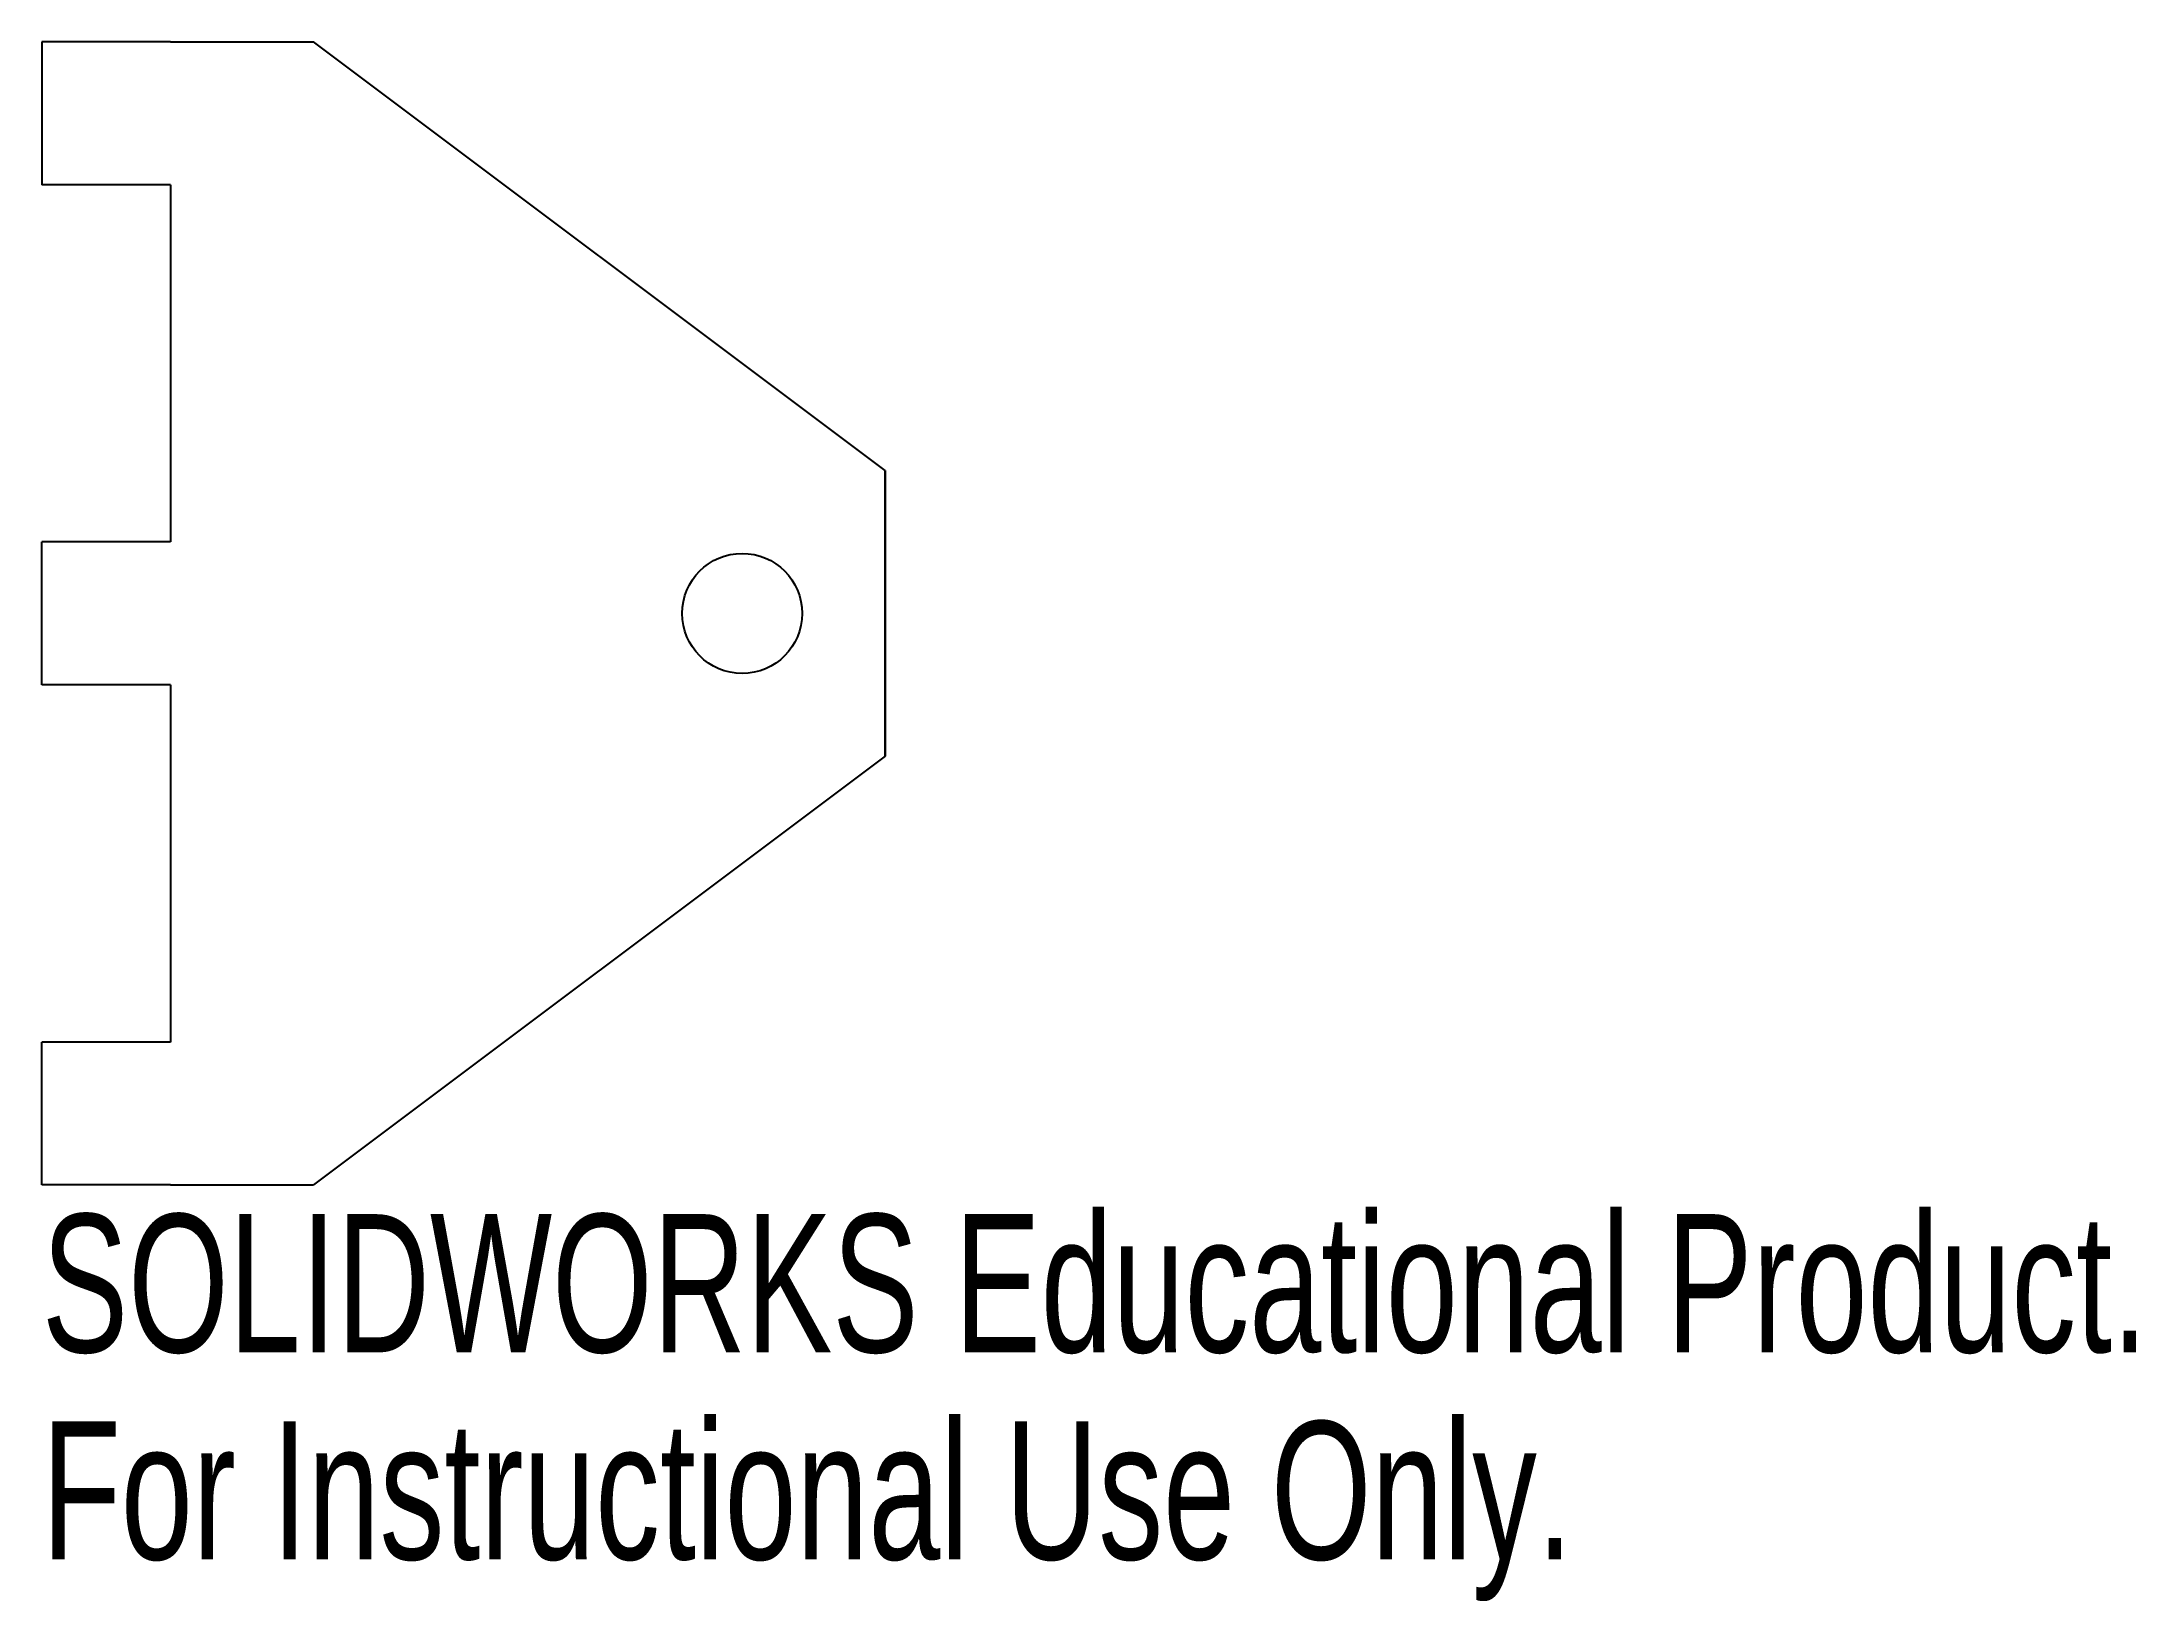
# Model space of a CAD drawing. Header units: millimetres. Extents: x -36.2 to 37, y -37.1 to 17.5.
import ezdxf

# ---------------------------------------------------------------- set-up
doc = ezdxf.new("R2010")
doc.units = ezdxf.units.MM
doc.styles.add('SLDTEXTSTYLE0', font='TXT', dxfattribs={"width": 0.7})

msp = doc.modelspace()

# ---------------------------------------------------------------- linework, layer by layer
at = {"color": 7, "linetype": 'Continuous'}
for p, q in [((-31.746, 17.5), (-36.246, 17.5)), ((-36.246, 17.5), (-36.246, 12.5)), ((-31.746, 17.5), (-26.746, 17.5)), ((-31.746, 17.5), (-26.746, 17.5)), ((-6.746, 2.5), (-26.746, 17.5)), ((-31.746, 12.5), (-36.246, 12.5)), ((-31.746, 12.5), (-31.746, 0)), ((-6.746, 2.5), (-6.746, -7.5)), ((-6.746, -7.5), (-6.746, 2.5)), ((-31.746, 0), (-36.246, 0)), ((-36.246, -5), (-36.246, 0)), ((-31.746, -5), (-36.246, -5)), ((-31.746, -5), (-31.746, -17.5)), ((-6.746, -7.5), (-26.746, -22.5)), ((-31.746, -17.5), (-36.246, -17.5)), ((-36.246, -22.5), (-36.246, -17.5)), ((-31.746, -22.5), (-36.246, -22.5)), ((-31.746, -22.5), (-26.746, -22.5)), ((-31.746, -22.5), (-26.746, -22.5))]:
    msp.add_line(p, q, dxfattribs=at)
msp.add_circle((-11.746, -2.5), 2.1, dxfattribs=at)

# ---------------------------------------------------------------- texts
at = {"color": 7, "linetype": 'Continuous', "char_height": 4.83362, "attachment_point": 1, "style": 'SLDTEXTSTYLE0'}
for s, insert in [('SOLIDWORKS Educational Product.', (-36.246, -23.52)), ('For Instructional Use Only.', (-36.246, -30.77))]:
    msp.add_mtext(s, dxfattribs=dict(at, insert=insert))

doc.saveas('drawing.dxf')
